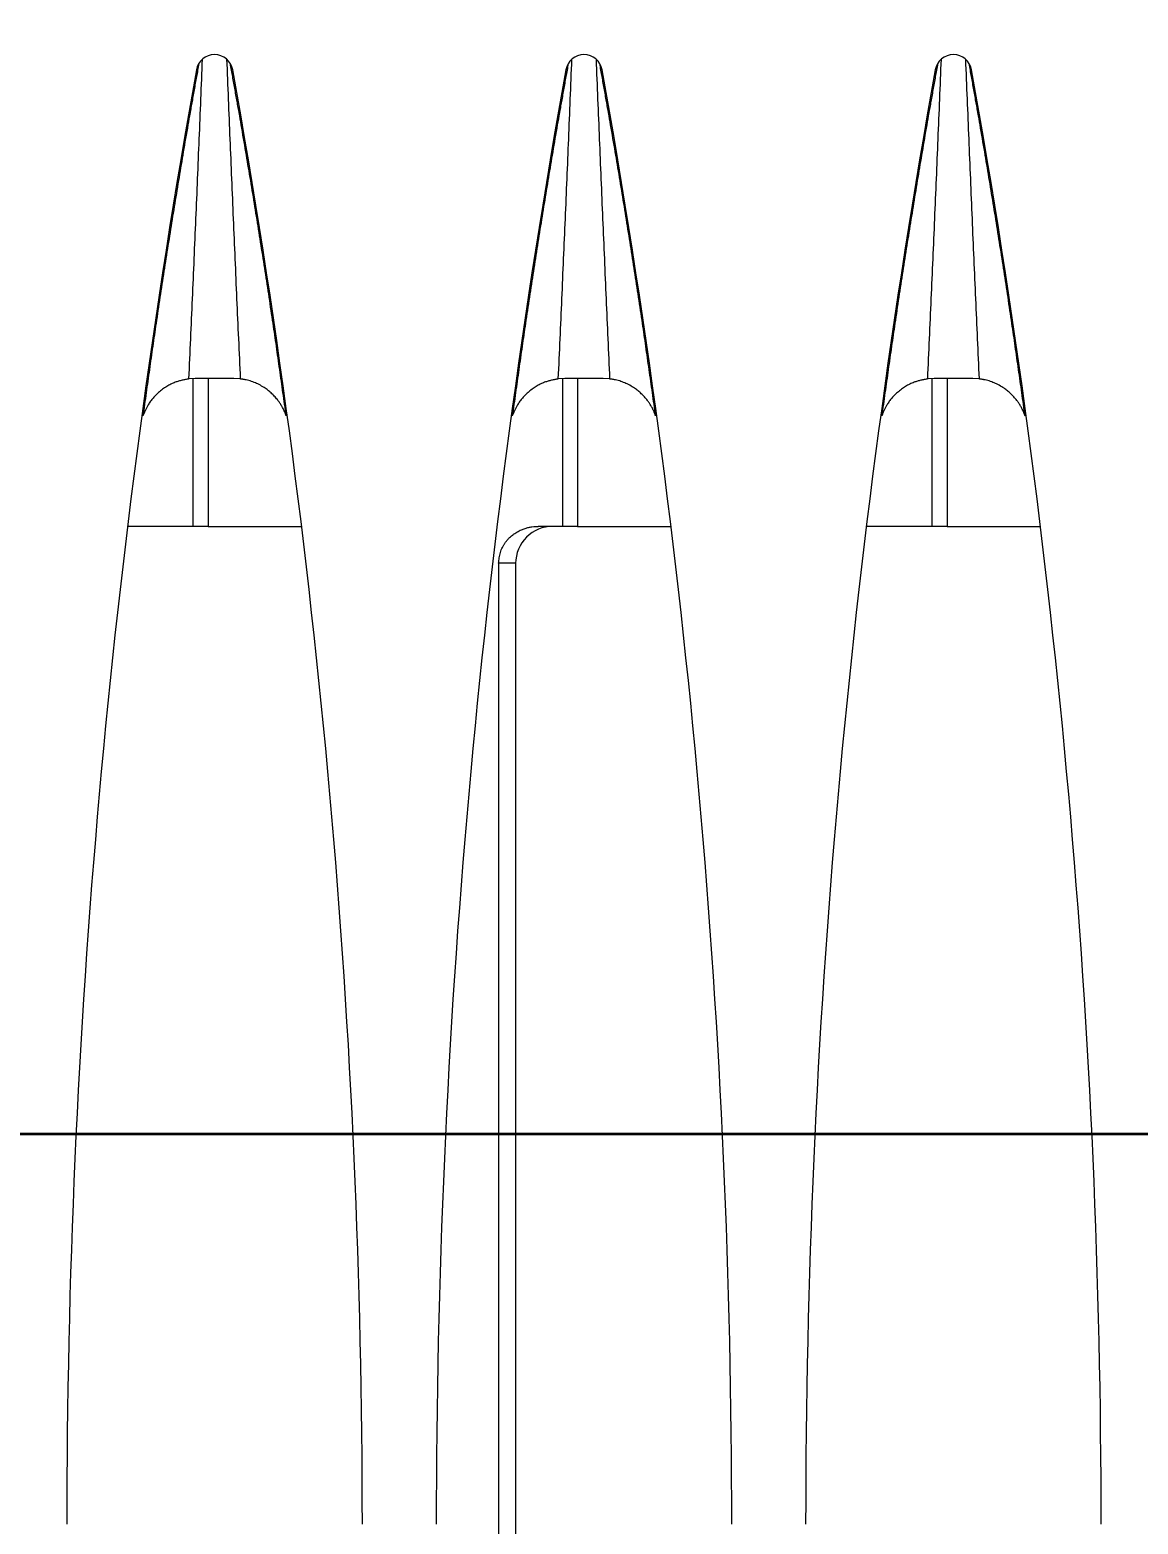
# Model space of a CAD drawing. Header units: metres. Extents: x -101133.8 to -101066.7, y -24899.3 to -24824.7.
# Drawn here: x -101110.17731 to -101110.14731, y -24848.34174 to -24848.3013 of the extents above; entities that cross this region are included whole.
import ezdxf

# ---------------------------------------------------------------- set-up
doc = ezdxf.new("R2010")
doc.units = ezdxf.units.M
doc.header["$LTSCALE"] = 0.2
doc.header["$PDSIZE"] = -5
for name, color, linetype in [('CMT-COTATION DIVERS', 1, 'Continuous'), ('CMT-CVC-MATERIEL', 30, 'Continuous'), ('CMT-PLB-EV-SOUS DALLAGE', 1, 'Continuous')]:
    doc.layers.add(name, color=color, linetype=linetype)
doc.styles.get("Standard").update_dxf_attribs({"font": 'arial.ttf'})
doc.dimstyles.get("Standard").update_dxf_attribs({"dimtxt": 0.18, "dimasz": 0.18, "dimexe": 0.18, "dimexo": 0.0625, "dimgap": 0.09, "dimtad": 0, "dimtih": 1, "dimtoh": 1, "dimdec": 4, "dimzin": 0, "dimdsep": 46, "dimtxsty": 'Standard', "dimcen": 0.09, "dimadec": 0, "dimazin": 0, "dimtfac": 1, "dimtdec": 4, "dimtofl": 0, "dimtmove": 0, "dimatfit": 3, "dimfxl": 1, "dimtolj": 1, "dimtzin": 0, "dimarcsym": 0})

# ---------------------------------------------------------------- blocks, each defined once
blk = doc.blocks.new('Cassette 600x600')
at = {"linetype": 'Continuous', "lineweight": 13}
for p, q in [((-20444.73, 192.832), (-20444.73, 195.361)), ((-20449.23, 194.73), (-20449.23, 194.764)), ((-20455.73, 193.702), (-20455.73, 193.736)), ((-20448.72, 193.7), (-20448.73, 193.527)), ((-20448.73, 192.832), (-20444.73, 192.832)), ((-20448.73, 192.483), (-20448.72, 192.31)), ((-20444.73, 192.832), (-20444.73, 192.421)), ((-20455.73, 192.274), (-20455.73, 192.308)), ((-20448.726, 192.421), (-20444.73, 192.421)), ((-20444.73, 192.421), (-20444.73, 190.649)), ((-20449.23, 191.246), (-20449.23, 191.28)), ((-20444.73, 182.832), (-20444.73, 185.361)), ((-20455.73, 183.702), (-20455.73, 183.736)), ((-20448.72, 183.7), (-20448.73, 183.527)), ((-20448.73, 182.832), (-20444.73, 182.832)), ((-20444.73, 182.832), (-20444.73, 182.421)), ((-20448.73, 182.483), (-20448.72, 182.31)), ((-20448.726, 182.421), (-20444.73, 182.421)), ((-20444.73, 182.421), (-20444.73, 181.768)), ((-20455.73, 182.274), (-20455.73, 182.308)), ((-20449.23, 181.246), (-20449.23, 181.28)), ((-20443.73, 181.155), (-20443.73, 180.695)), ((-20443.73, 181.155), (-20340.23, 181.155)), ((-20443.73, 180.695), (-20340.23, 180.695)), ((-20444.73, 172.832), (-20444.73, 175.361)), ((-20449.23, 174.73), (-20449.23, 174.764)), ((-20455.73, 173.702), (-20455.73, 173.736)), ((-20448.72, 173.7), (-20448.73, 173.527)), ((-20448.73, 172.832), (-20444.73, 172.832)), ((-20444.73, 172.832), (-20444.73, 172.421)), ((-20455.73, 172.274), (-20455.73, 172.308)), ((-20448.73, 172.483), (-20448.72, 172.31)), ((-20448.726, 172.421), (-20444.73, 172.421)), ((-20444.73, 172.421), (-20444.73, 170.649)), ((-20449.23, 171.246), (-20449.23, 171.28))]:
    blk.add_line(p, q, dxfattribs=at)
for centre, radius, start, end in [((-20417.73, -25.495), 222.5, 90, 100.18749), ((-20456.995, 193.005), 0.5, 100.1875, 259.8125), ((-20417.73, 411.505), 222.5, 259.81251, 270), ((-20417.73, -35.495), 222.5, 90, 100.18749), ((-20456.995, 183.005), 0.5, 100.1875, 259.8125), ((-20417.73, 401.505), 222.5, 259.81251, 270), ((-20417.73, -45.495), 222.5, 90, 100.18749), ((-20456.995, 173.005), 0.5, 100.1875, 259.8125), ((-20417.73, 391.505), 222.5, 259.81251, 270)]:
    blk.add_arc(centre, radius, start, end, dxfattribs=at)
blk.add_ellipse((-20443.73, 182.159), major_axis=(0, 1.004), ratio=0.996195, start_param=1.570796, end_param=3.141593, dxfattribs=at)
for points, knots in [([(-20447.719, 194.945), (-20447.929, 194.916), (-20448.138, 194.887), (-20448.347, 194.857), (-20448.556, 194.828), (-20448.764, 194.799), (-20448.975, 194.769), (-20449.185, 194.739), (-20449.396, 194.709), (-20449.602, 194.679), (-20449.808, 194.65), (-20450.008, 194.621), (-20450.229, 194.588), (-20450.451, 194.555), (-20450.694, 194.519), (-20450.931, 194.483), (-20451.168, 194.447), (-20451.399, 194.412), (-20451.632, 194.376), (-20451.865, 194.34), (-20452.099, 194.303), (-20452.333, 194.266), (-20452.567, 194.229), (-20452.8, 194.192), (-20453.034, 194.154), (-20453.267, 194.117), (-20453.5, 194.079), (-20453.734, 194.04), (-20453.968, 194.002), (-20454.204, 193.963), (-20454.434, 193.924), (-20454.664, 193.886), (-20454.888, 193.848), (-20455.133, 193.806), (-20455.378, 193.764), (-20455.644, 193.718), (-20455.833, 193.685), (-20455.977, 193.66), (-20456.077, 193.642), (-20456.188, 193.622), (-20456.3, 193.602), (-20456.424, 193.581), (-20456.544, 193.559), (-20456.664, 193.538), (-20456.782, 193.517), (-20456.9, 193.496), (-20457.018, 193.475), (-20457.136, 193.453), (-20457.255, 193.432)], [0, 0, 0, 0, 1, 1, 1, 2, 2, 2, 3, 3, 3, 4, 4, 4, 5, 5, 5, 6, 6, 6, 7, 7, 7, 8, 8, 8, 9, 9, 9, 10, 10, 10, 11, 11, 11, 12, 12, 12, 13, 13, 13, 14, 14, 14, 15, 15, 15, 16, 16, 16, 16]), ([(-20447.719, 194.945), (-20447.727, 194.942), (-20447.735, 194.939), (-20447.743, 194.936), (-20447.751, 194.934), (-20447.759, 194.931), (-20447.767, 194.928), (-20447.775, 194.925), (-20447.783, 194.921), (-20447.79, 194.918), (-20447.798, 194.916), (-20447.805, 194.913), (-20447.814, 194.909), (-20447.836, 194.9), (-20447.871, 194.884), (-20447.901, 194.869), (-20447.932, 194.854), (-20447.958, 194.84), (-20447.984, 194.824), (-20448.011, 194.808), (-20448.039, 194.791), (-20448.063, 194.775), (-20448.088, 194.759), (-20448.109, 194.744), (-20448.137, 194.722), (-20448.166, 194.7), (-20448.202, 194.67), (-20448.233, 194.642), (-20448.265, 194.614), (-20448.293, 194.586), (-20448.32, 194.557), (-20448.348, 194.528), (-20448.375, 194.497), (-20448.398, 194.468), (-20448.422, 194.439), (-20448.442, 194.412), (-20448.467, 194.375), (-20448.493, 194.338), (-20448.523, 194.29), (-20448.548, 194.244), (-20448.574, 194.197), (-20448.595, 194.153), (-20448.614, 194.109), (-20448.633, 194.064), (-20448.649, 194.02), (-20448.664, 193.971), (-20448.678, 193.922), (-20448.691, 193.868), (-20448.698, 193.833), (-20448.701, 193.82), (-20448.703, 193.81), (-20448.705, 193.799), (-20448.706, 193.789), (-20448.708, 193.777), (-20448.71, 193.766), (-20448.712, 193.755), (-20448.713, 193.744), (-20448.715, 193.733), (-20448.717, 193.722), (-20448.718, 193.711), (-20448.72, 193.7)], [0, 0, 0, 0, 1, 1, 1, 2, 2, 2, 3, 3, 3, 4, 4, 4, 5, 5, 5, 6, 6, 6, 7, 7, 7, 8, 8, 8, 9, 9, 9, 10, 10, 10, 11, 11, 11, 12, 12, 12, 13, 13, 13, 14, 14, 14, 15, 15, 15, 16, 16, 16, 17, 17, 17, 18, 18, 18, 19, 19, 19, 20, 20, 20, 20]), ([(-20457.374, 193.331), (-20457.014, 193.346), (-20456.653, 193.36), (-20456.293, 193.375), (-20455.933, 193.39), (-20455.573, 193.404), (-20455.212, 193.419), (-20454.852, 193.434), (-20454.492, 193.449), (-20454.132, 193.464), (-20453.771, 193.479), (-20453.411, 193.494), (-20453.05, 193.509), (-20452.69, 193.524), (-20452.329, 193.54), (-20451.968, 193.556), (-20451.607, 193.571), (-20451.246, 193.587), (-20450.885, 193.603), (-20450.525, 193.619), (-20450.164, 193.635), (-20449.803, 193.651), (-20449.442, 193.668), (-20449.081, 193.684), (-20448.72, 193.7)], [0, 0, 0, 0, 1, 1, 1, 2, 2, 2, 3, 3, 3, 4, 4, 4, 5, 5, 5, 6, 6, 6, 7, 7, 7, 8, 8, 8, 8]), ([(-20448.73, 193.527), (-20448.73, 193.507), (-20448.73, 193.487), (-20448.73, 193.466), (-20448.73, 193.446), (-20448.73, 193.425), (-20448.73, 193.404), (-20448.73, 193.383), (-20448.73, 193.363), (-20448.73, 193.341), (-20448.73, 193.32), (-20448.73, 193.299), (-20448.73, 193.277), (-20448.73, 193.255), (-20448.73, 193.233), (-20448.73, 193.211), (-20448.73, 193.189), (-20448.73, 193.166), (-20448.73, 193.143), (-20448.73, 193.121), (-20448.73, 193.098), (-20448.73, 193.075), (-20448.73, 193.052), (-20448.73, 193.029), (-20448.73, 193.006), (-20448.73, 192.983), (-20448.73, 192.96), (-20448.73, 192.937), (-20448.73, 192.914), (-20448.73, 192.891), (-20448.73, 192.868), (-20448.73, 192.845), (-20448.73, 192.823), (-20448.73, 192.8), (-20448.73, 192.778), (-20448.73, 192.756), (-20448.73, 192.734), (-20448.73, 192.712), (-20448.73, 192.691), (-20448.73, 192.67), (-20448.73, 192.648), (-20448.73, 192.627), (-20448.73, 192.607), (-20448.73, 192.586), (-20448.73, 192.565), (-20448.73, 192.544), (-20448.73, 192.524), (-20448.73, 192.503), (-20448.73, 192.483)], [0, 0, 0, 0, 1, 1, 1, 2, 2, 2, 3, 3, 3, 4, 4, 4, 5, 5, 5, 6, 6, 6, 7, 7, 7, 8, 8, 8, 9, 9, 9, 10, 10, 10, 11, 11, 11, 12, 12, 12, 13, 13, 13, 14, 14, 14, 15, 15, 15, 16, 16, 16, 16]), ([(-20448.72, 192.31), (-20449.081, 192.327), (-20449.442, 192.343), (-20449.803, 192.359), (-20450.164, 192.375), (-20450.525, 192.391), (-20450.885, 192.407), (-20451.246, 192.423), (-20451.607, 192.439), (-20451.968, 192.454), (-20452.329, 192.47), (-20452.69, 192.486), (-20453.05, 192.501), (-20453.411, 192.516), (-20453.771, 192.532), (-20454.132, 192.547), (-20454.492, 192.562), (-20454.852, 192.577), (-20455.212, 192.591), (-20455.573, 192.606), (-20455.933, 192.621), (-20456.293, 192.635), (-20456.653, 192.65), (-20457.014, 192.664), (-20457.374, 192.679)], [0, 0, 0, 0, 1, 1, 1, 2, 2, 2, 3, 3, 3, 4, 4, 4, 5, 5, 5, 6, 6, 6, 7, 7, 7, 8, 8, 8, 8]), ([(-20457.255, 192.578), (-20457.136, 192.557), (-20457.018, 192.536), (-20456.9, 192.515), (-20456.782, 192.493), (-20456.664, 192.473), (-20456.544, 192.451), (-20456.424, 192.43), (-20456.3, 192.408), (-20456.188, 192.388), (-20456.077, 192.368), (-20455.977, 192.351), (-20455.833, 192.325), (-20455.644, 192.292), (-20455.378, 192.246), (-20455.133, 192.204), (-20454.889, 192.163), (-20454.664, 192.125), (-20454.434, 192.086), (-20454.204, 192.048), (-20453.968, 192.008), (-20453.734, 191.97), (-20453.5, 191.931), (-20453.267, 191.894), (-20453.034, 191.856), (-20452.8, 191.818), (-20452.567, 191.781), (-20452.333, 191.744), (-20452.099, 191.707), (-20451.865, 191.67), (-20451.632, 191.634), (-20451.399, 191.598), (-20451.168, 191.563), (-20450.931, 191.527), (-20450.694, 191.491), (-20450.451, 191.455), (-20450.229, 191.422), (-20450.008, 191.39), (-20449.808, 191.361), (-20449.602, 191.331), (-20449.396, 191.301), (-20449.185, 191.271), (-20448.975, 191.241), (-20448.764, 191.212), (-20448.556, 191.182), (-20448.347, 191.153), (-20448.138, 191.124), (-20447.929, 191.094), (-20447.719, 191.065)], [0, 0, 0, 0, 1, 1, 1, 2, 2, 2, 3, 3, 3, 4, 4, 4, 5, 5, 5, 6, 6, 6, 7, 7, 7, 8, 8, 8, 9, 9, 9, 10, 10, 10, 11, 11, 11, 12, 12, 12, 13, 13, 13, 14, 14, 14, 15, 15, 15, 16, 16, 16, 16]), ([(-20448.72, 192.31), (-20448.714, 192.279), (-20448.708, 192.248), (-20448.702, 192.217), (-20448.696, 192.186), (-20448.689, 192.155), (-20448.682, 192.124), (-20448.675, 192.093), (-20448.666, 192.061), (-20448.658, 192.031), (-20448.649, 192.001), (-20448.641, 191.974), (-20448.628, 191.939), (-20448.615, 191.904), (-20448.597, 191.862), (-20448.578, 191.823), (-20448.559, 191.783), (-20448.538, 191.746), (-20448.516, 191.709), (-20448.493, 191.672), (-20448.469, 191.635), (-20448.441, 191.598), (-20448.413, 191.56), (-20448.381, 191.521), (-20448.354, 191.49), (-20448.327, 191.459), (-20448.306, 191.437), (-20448.282, 191.412), (-20448.257, 191.388), (-20448.23, 191.363), (-20448.202, 191.339), (-20448.175, 191.315), (-20448.147, 191.293), (-20448.116, 191.27), (-20448.084, 191.248), (-20448.049, 191.225), (-20448.021, 191.208), (-20447.993, 191.192), (-20447.972, 191.181), (-20447.949, 191.169), (-20447.926, 191.157), (-20447.9, 191.145), (-20447.874, 191.133), (-20447.849, 191.121), (-20447.823, 191.11), (-20447.797, 191.098), (-20447.772, 191.087), (-20447.745, 191.076), (-20447.719, 191.065)], [0, 0, 0, 0, 1, 1, 1, 2, 2, 2, 3, 3, 3, 4, 4, 4, 5, 5, 5, 6, 6, 6, 7, 7, 7, 8, 8, 8, 9, 9, 9, 10, 10, 10, 11, 11, 11, 12, 12, 12, 13, 13, 13, 14, 14, 14, 15, 15, 15, 16, 16, 16, 16]), ([(-20447.719, 184.945), (-20447.929, 184.916), (-20448.138, 184.887), (-20448.347, 184.857), (-20448.556, 184.828), (-20448.764, 184.799), (-20448.975, 184.769), (-20449.185, 184.739), (-20449.396, 184.709), (-20449.602, 184.679), (-20449.808, 184.65), (-20450.008, 184.621), (-20450.229, 184.588), (-20450.451, 184.555), (-20450.694, 184.519), (-20450.931, 184.483), (-20451.168, 184.447), (-20451.399, 184.412), (-20451.632, 184.376), (-20451.865, 184.34), (-20452.099, 184.303), (-20452.333, 184.266), (-20452.567, 184.229), (-20452.8, 184.192), (-20453.034, 184.154), (-20453.267, 184.117), (-20453.5, 184.079), (-20453.734, 184.04), (-20453.968, 184.002), (-20454.204, 183.963), (-20454.434, 183.924), (-20454.664, 183.886), (-20454.888, 183.848), (-20455.133, 183.806), (-20455.378, 183.764), (-20455.644, 183.718), (-20455.833, 183.685), (-20455.977, 183.66), (-20456.077, 183.642), (-20456.188, 183.622), (-20456.3, 183.602), (-20456.424, 183.581), (-20456.544, 183.559), (-20456.664, 183.538), (-20456.782, 183.517), (-20456.9, 183.496), (-20457.018, 183.475), (-20457.136, 183.453), (-20457.255, 183.432)], [0, 0, 0, 0, 1, 1, 1, 2, 2, 2, 3, 3, 3, 4, 4, 4, 5, 5, 5, 6, 6, 6, 7, 7, 7, 8, 8, 8, 9, 9, 9, 10, 10, 10, 11, 11, 11, 12, 12, 12, 13, 13, 13, 14, 14, 14, 15, 15, 15, 16, 16, 16, 16]), ([(-20447.719, 184.945), (-20447.727, 184.942), (-20447.735, 184.939), (-20447.743, 184.936), (-20447.751, 184.934), (-20447.759, 184.931), (-20447.767, 184.928), (-20447.775, 184.925), (-20447.783, 184.921), (-20447.79, 184.918), (-20447.798, 184.916), (-20447.805, 184.913), (-20447.814, 184.909), (-20447.836, 184.9), (-20447.871, 184.884), (-20447.901, 184.869), (-20447.932, 184.854), (-20447.958, 184.84), (-20447.984, 184.824), (-20448.011, 184.808), (-20448.039, 184.791), (-20448.063, 184.775), (-20448.088, 184.759), (-20448.109, 184.744), (-20448.137, 184.722), (-20448.166, 184.7), (-20448.202, 184.67), (-20448.233, 184.642), (-20448.265, 184.614), (-20448.293, 184.586), (-20448.32, 184.557), (-20448.348, 184.528), (-20448.375, 184.497), (-20448.398, 184.468), (-20448.422, 184.439), (-20448.442, 184.412), (-20448.467, 184.375), (-20448.493, 184.338), (-20448.523, 184.29), (-20448.548, 184.244), (-20448.574, 184.197), (-20448.595, 184.153), (-20448.614, 184.109), (-20448.633, 184.064), (-20448.649, 184.02), (-20448.664, 183.971), (-20448.678, 183.922), (-20448.691, 183.868), (-20448.698, 183.833), (-20448.701, 183.82), (-20448.703, 183.81), (-20448.705, 183.799), (-20448.706, 183.789), (-20448.708, 183.777), (-20448.71, 183.766), (-20448.712, 183.755), (-20448.713, 183.744), (-20448.715, 183.733), (-20448.717, 183.722), (-20448.718, 183.711), (-20448.72, 183.7)], [0, 0, 0, 0, 1, 1, 1, 2, 2, 2, 3, 3, 3, 4, 4, 4, 5, 5, 5, 6, 6, 6, 7, 7, 7, 8, 8, 8, 9, 9, 9, 10, 10, 10, 11, 11, 11, 12, 12, 12, 13, 13, 13, 14, 14, 14, 15, 15, 15, 16, 16, 16, 17, 17, 17, 18, 18, 18, 19, 19, 19, 20, 20, 20, 20]), ([(-20457.374, 183.331), (-20457.014, 183.346), (-20456.653, 183.36), (-20456.293, 183.375), (-20455.933, 183.39), (-20455.573, 183.404), (-20455.212, 183.419), (-20454.852, 183.434), (-20454.492, 183.449), (-20454.132, 183.464), (-20453.771, 183.479), (-20453.411, 183.494), (-20453.05, 183.509), (-20452.69, 183.524), (-20452.329, 183.54), (-20451.968, 183.556), (-20451.607, 183.571), (-20451.246, 183.587), (-20450.885, 183.603), (-20450.525, 183.619), (-20450.164, 183.635), (-20449.803, 183.651), (-20449.442, 183.668), (-20449.081, 183.684), (-20448.72, 183.7)], [0, 0, 0, 0, 1, 1, 1, 2, 2, 2, 3, 3, 3, 4, 4, 4, 5, 5, 5, 6, 6, 6, 7, 7, 7, 8, 8, 8, 8]), ([(-20448.73, 183.527), (-20448.73, 183.507), (-20448.73, 183.487), (-20448.73, 183.466), (-20448.73, 183.446), (-20448.73, 183.425), (-20448.73, 183.404), (-20448.73, 183.383), (-20448.73, 183.363), (-20448.73, 183.341), (-20448.73, 183.32), (-20448.73, 183.299), (-20448.73, 183.277), (-20448.73, 183.255), (-20448.73, 183.233), (-20448.73, 183.211), (-20448.73, 183.189), (-20448.73, 183.166), (-20448.73, 183.143), (-20448.73, 183.121), (-20448.73, 183.098), (-20448.73, 183.075), (-20448.73, 183.052), (-20448.73, 183.029), (-20448.73, 183.006), (-20448.73, 182.983), (-20448.73, 182.96), (-20448.73, 182.937), (-20448.73, 182.914), (-20448.73, 182.891), (-20448.73, 182.868), (-20448.73, 182.845), (-20448.73, 182.823), (-20448.73, 182.8), (-20448.73, 182.778), (-20448.73, 182.756), (-20448.73, 182.734), (-20448.73, 182.712), (-20448.73, 182.691), (-20448.73, 182.67), (-20448.73, 182.648), (-20448.73, 182.627), (-20448.73, 182.607), (-20448.73, 182.586), (-20448.73, 182.565), (-20448.73, 182.544), (-20448.73, 182.524), (-20448.73, 182.503), (-20448.73, 182.483)], [0, 0, 0, 0, 1, 1, 1, 2, 2, 2, 3, 3, 3, 4, 4, 4, 5, 5, 5, 6, 6, 6, 7, 7, 7, 8, 8, 8, 9, 9, 9, 10, 10, 10, 11, 11, 11, 12, 12, 12, 13, 13, 13, 14, 14, 14, 15, 15, 15, 16, 16, 16, 16]), ([(-20448.72, 182.31), (-20449.081, 182.327), (-20449.442, 182.343), (-20449.803, 182.359), (-20450.164, 182.375), (-20450.525, 182.391), (-20450.885, 182.407), (-20451.246, 182.423), (-20451.607, 182.439), (-20451.968, 182.454), (-20452.329, 182.47), (-20452.69, 182.486), (-20453.05, 182.501), (-20453.411, 182.516), (-20453.771, 182.532), (-20454.132, 182.547), (-20454.492, 182.562), (-20454.852, 182.576), (-20455.212, 182.591), (-20455.573, 182.606), (-20455.933, 182.621), (-20456.293, 182.635), (-20456.653, 182.65), (-20457.014, 182.664), (-20457.374, 182.679)], [0, 0, 0, 0, 1, 1, 1, 2, 2, 2, 3, 3, 3, 4, 4, 4, 5, 5, 5, 6, 6, 6, 7, 7, 7, 8, 8, 8, 8]), ([(-20457.255, 182.578), (-20457.136, 182.557), (-20457.018, 182.536), (-20456.9, 182.515), (-20456.782, 182.493), (-20456.664, 182.473), (-20456.544, 182.451), (-20456.424, 182.43), (-20456.3, 182.408), (-20456.188, 182.388), (-20456.077, 182.368), (-20455.977, 182.351), (-20455.833, 182.325), (-20455.644, 182.292), (-20455.378, 182.246), (-20455.133, 182.204), (-20454.889, 182.163), (-20454.664, 182.125), (-20454.434, 182.086), (-20454.204, 182.048), (-20453.968, 182.008), (-20453.734, 181.97), (-20453.5, 181.931), (-20453.267, 181.894), (-20453.034, 181.856), (-20452.8, 181.818), (-20452.567, 181.781), (-20452.333, 181.744), (-20452.099, 181.707), (-20451.865, 181.67), (-20451.632, 181.634), (-20451.399, 181.598), (-20451.168, 181.563), (-20450.931, 181.527), (-20450.694, 181.491), (-20450.451, 181.455), (-20450.229, 181.422), (-20450.008, 181.39), (-20449.808, 181.361), (-20449.602, 181.331), (-20449.396, 181.301), (-20449.185, 181.271), (-20448.975, 181.241), (-20448.764, 181.212), (-20448.556, 181.182), (-20448.347, 181.153), (-20448.138, 181.124), (-20447.929, 181.094), (-20447.719, 181.065)], [0, 0, 0, 0, 1, 1, 1, 2, 2, 2, 3, 3, 3, 4, 4, 4, 5, 5, 5, 6, 6, 6, 7, 7, 7, 8, 8, 8, 9, 9, 9, 10, 10, 10, 11, 11, 11, 12, 12, 12, 13, 13, 13, 14, 14, 14, 15, 15, 15, 16, 16, 16, 16]), ([(-20448.72, 182.31), (-20448.714, 182.279), (-20448.708, 182.248), (-20448.702, 182.217), (-20448.696, 182.186), (-20448.689, 182.155), (-20448.682, 182.124), (-20448.675, 182.093), (-20448.666, 182.061), (-20448.658, 182.031), (-20448.649, 182.001), (-20448.641, 181.974), (-20448.628, 181.939), (-20448.615, 181.904), (-20448.597, 181.862), (-20448.578, 181.823), (-20448.559, 181.783), (-20448.538, 181.746), (-20448.516, 181.709), (-20448.493, 181.672), (-20448.469, 181.635), (-20448.441, 181.598), (-20448.413, 181.56), (-20448.381, 181.521), (-20448.354, 181.49), (-20448.327, 181.459), (-20448.306, 181.437), (-20448.282, 181.412), (-20448.257, 181.388), (-20448.23, 181.363), (-20448.202, 181.339), (-20448.175, 181.315), (-20448.147, 181.293), (-20448.116, 181.27), (-20448.084, 181.248), (-20448.049, 181.225), (-20448.021, 181.208), (-20447.993, 181.192), (-20447.972, 181.181), (-20447.949, 181.169), (-20447.926, 181.157), (-20447.9, 181.145), (-20447.874, 181.133), (-20447.849, 181.121), (-20447.823, 181.11), (-20447.797, 181.098), (-20447.772, 181.087), (-20447.745, 181.076), (-20447.719, 181.065)], [0, 0, 0, 0, 1, 1, 1, 2, 2, 2, 3, 3, 3, 4, 4, 4, 5, 5, 5, 6, 6, 6, 7, 7, 7, 8, 8, 8, 9, 9, 9, 10, 10, 10, 11, 11, 11, 12, 12, 12, 13, 13, 13, 14, 14, 14, 15, 15, 15, 16, 16, 16, 16]), ([(-20443.73, 180.695), (-20443.755, 180.698), (-20443.78, 180.7), (-20443.805, 180.703), (-20443.83, 180.705), (-20443.855, 180.708), (-20443.88, 180.712), (-20443.905, 180.715), (-20443.929, 180.719), (-20443.953, 180.724), (-20443.978, 180.729), (-20444.002, 180.735), (-20444.025, 180.742), (-20444.049, 180.749), (-20444.072, 180.757), (-20444.095, 180.767), (-20444.118, 180.776), (-20444.14, 180.786), (-20444.162, 180.797), (-20444.184, 180.808), (-20444.206, 180.82), (-20444.226, 180.833), (-20444.247, 180.846), (-20444.267, 180.859), (-20444.287, 180.873), (-20444.307, 180.887), (-20444.327, 180.902), (-20444.345, 180.918), (-20444.364, 180.933), (-20444.382, 180.949), (-20444.399, 180.966), (-20444.417, 180.982), (-20444.433, 180.999), (-20444.449, 181.016), (-20444.465, 181.033), (-20444.479, 181.05), (-20444.494, 181.069), (-20444.509, 181.088), (-20444.524, 181.108), (-20444.538, 181.129), (-20444.552, 181.149), (-20444.565, 181.169), (-20444.577, 181.19), (-20444.589, 181.211), (-20444.601, 181.233), (-20444.611, 181.252), (-20444.621, 181.272), (-20444.629, 181.289), (-20444.64, 181.315), (-20444.651, 181.342), (-20444.665, 181.378), (-20444.676, 181.411), (-20444.686, 181.444), (-20444.694, 181.475), (-20444.701, 181.505), (-20444.708, 181.535), (-20444.714, 181.565), (-20444.718, 181.597), (-20444.723, 181.629), (-20444.726, 181.663), (-20444.727, 181.685), (-20444.728, 181.693), (-20444.728, 181.699), (-20444.728, 181.706), (-20444.728, 181.713), (-20444.729, 181.72), (-20444.729, 181.727), (-20444.729, 181.734), (-20444.729, 181.741), (-20444.729, 181.747), (-20444.73, 181.754), (-20444.73, 181.761), (-20444.73, 181.768)], [0, 0, 0, 0, 1, 1, 1, 2, 2, 2, 3, 3, 3, 4, 4, 4, 5, 5, 5, 6, 6, 6, 7, 7, 7, 8, 8, 8, 9, 9, 9, 10, 10, 10, 11, 11, 11, 12, 12, 12, 13, 13, 13, 14, 14, 14, 15, 15, 15, 16, 16, 16, 17, 17, 17, 18, 18, 18, 19, 19, 19, 20, 20, 20, 21, 21, 21, 22, 22, 22, 23, 23, 23, 24, 24, 24, 24]), ([(-20447.719, 174.945), (-20447.929, 174.916), (-20448.138, 174.887), (-20448.347, 174.857), (-20448.556, 174.828), (-20448.764, 174.799), (-20448.975, 174.769), (-20449.185, 174.739), (-20449.396, 174.709), (-20449.602, 174.679), (-20449.808, 174.65), (-20450.008, 174.621), (-20450.229, 174.588), (-20450.451, 174.555), (-20450.694, 174.519), (-20450.931, 174.483), (-20451.168, 174.447), (-20451.399, 174.412), (-20451.632, 174.376), (-20451.865, 174.34), (-20452.099, 174.303), (-20452.333, 174.266), (-20452.567, 174.229), (-20452.8, 174.192), (-20453.034, 174.154), (-20453.267, 174.117), (-20453.5, 174.079), (-20453.734, 174.04), (-20453.968, 174.002), (-20454.204, 173.963), (-20454.434, 173.924), (-20454.664, 173.886), (-20454.888, 173.848), (-20455.133, 173.806), (-20455.378, 173.764), (-20455.644, 173.718), (-20455.833, 173.685), (-20455.977, 173.66), (-20456.077, 173.642), (-20456.188, 173.622), (-20456.3, 173.602), (-20456.424, 173.581), (-20456.544, 173.559), (-20456.664, 173.538), (-20456.782, 173.517), (-20456.9, 173.496), (-20457.018, 173.475), (-20457.136, 173.453), (-20457.255, 173.432)], [0, 0, 0, 0, 1, 1, 1, 2, 2, 2, 3, 3, 3, 4, 4, 4, 5, 5, 5, 6, 6, 6, 7, 7, 7, 8, 8, 8, 9, 9, 9, 10, 10, 10, 11, 11, 11, 12, 12, 12, 13, 13, 13, 14, 14, 14, 15, 15, 15, 16, 16, 16, 16]), ([(-20447.719, 174.945), (-20447.727, 174.942), (-20447.735, 174.939), (-20447.743, 174.936), (-20447.751, 174.934), (-20447.759, 174.931), (-20447.767, 174.928), (-20447.775, 174.925), (-20447.783, 174.921), (-20447.79, 174.918), (-20447.798, 174.916), (-20447.805, 174.913), (-20447.814, 174.909), (-20447.836, 174.9), (-20447.871, 174.884), (-20447.901, 174.869), (-20447.932, 174.854), (-20447.958, 174.84), (-20447.984, 174.824), (-20448.011, 174.808), (-20448.039, 174.791), (-20448.063, 174.775), (-20448.088, 174.759), (-20448.109, 174.744), (-20448.137, 174.722), (-20448.166, 174.7), (-20448.202, 174.67), (-20448.233, 174.642), (-20448.265, 174.614), (-20448.293, 174.586), (-20448.32, 174.557), (-20448.348, 174.528), (-20448.375, 174.497), (-20448.398, 174.468), (-20448.422, 174.439), (-20448.442, 174.412), (-20448.467, 174.375), (-20448.493, 174.338), (-20448.523, 174.29), (-20448.548, 174.244), (-20448.574, 174.197), (-20448.595, 174.153), (-20448.614, 174.109), (-20448.633, 174.064), (-20448.649, 174.02), (-20448.664, 173.971), (-20448.678, 173.922), (-20448.691, 173.868), (-20448.698, 173.833), (-20448.701, 173.82), (-20448.703, 173.81), (-20448.705, 173.799), (-20448.706, 173.789), (-20448.708, 173.777), (-20448.71, 173.766), (-20448.712, 173.755), (-20448.713, 173.744), (-20448.715, 173.733), (-20448.717, 173.722), (-20448.718, 173.711), (-20448.72, 173.7)], [0, 0, 0, 0, 1, 1, 1, 2, 2, 2, 3, 3, 3, 4, 4, 4, 5, 5, 5, 6, 6, 6, 7, 7, 7, 8, 8, 8, 9, 9, 9, 10, 10, 10, 11, 11, 11, 12, 12, 12, 13, 13, 13, 14, 14, 14, 15, 15, 15, 16, 16, 16, 17, 17, 17, 18, 18, 18, 19, 19, 19, 20, 20, 20, 20]), ([(-20457.374, 173.331), (-20457.014, 173.346), (-20456.653, 173.36), (-20456.293, 173.375), (-20455.933, 173.39), (-20455.573, 173.404), (-20455.212, 173.419), (-20454.852, 173.434), (-20454.492, 173.449), (-20454.132, 173.464), (-20453.771, 173.479), (-20453.411, 173.494), (-20453.05, 173.509), (-20452.69, 173.524), (-20452.329, 173.54), (-20451.968, 173.556), (-20451.607, 173.571), (-20451.246, 173.587), (-20450.885, 173.603), (-20450.525, 173.619), (-20450.164, 173.635), (-20449.803, 173.651), (-20449.442, 173.668), (-20449.081, 173.684), (-20448.72, 173.7)], [0, 0, 0, 0, 1, 1, 1, 2, 2, 2, 3, 3, 3, 4, 4, 4, 5, 5, 5, 6, 6, 6, 7, 7, 7, 8, 8, 8, 8]), ([(-20448.73, 173.527), (-20448.73, 173.507), (-20448.73, 173.487), (-20448.73, 173.466), (-20448.73, 173.446), (-20448.73, 173.425), (-20448.73, 173.404), (-20448.73, 173.383), (-20448.73, 173.363), (-20448.73, 173.341), (-20448.73, 173.32), (-20448.73, 173.299), (-20448.73, 173.277), (-20448.73, 173.255), (-20448.73, 173.233), (-20448.73, 173.211), (-20448.73, 173.189), (-20448.73, 173.166), (-20448.73, 173.143), (-20448.73, 173.121), (-20448.73, 173.098), (-20448.73, 173.075), (-20448.73, 173.052), (-20448.73, 173.029), (-20448.73, 173.006), (-20448.73, 172.983), (-20448.73, 172.96), (-20448.73, 172.937), (-20448.73, 172.914), (-20448.73, 172.891), (-20448.73, 172.868), (-20448.73, 172.845), (-20448.73, 172.823), (-20448.73, 172.8), (-20448.73, 172.778), (-20448.73, 172.756), (-20448.73, 172.734), (-20448.73, 172.712), (-20448.73, 172.691), (-20448.73, 172.67), (-20448.73, 172.648), (-20448.73, 172.627), (-20448.73, 172.607), (-20448.73, 172.586), (-20448.73, 172.565), (-20448.73, 172.544), (-20448.73, 172.524), (-20448.73, 172.503), (-20448.73, 172.483)], [0, 0, 0, 0, 1, 1, 1, 2, 2, 2, 3, 3, 3, 4, 4, 4, 5, 5, 5, 6, 6, 6, 7, 7, 7, 8, 8, 8, 9, 9, 9, 10, 10, 10, 11, 11, 11, 12, 12, 12, 13, 13, 13, 14, 14, 14, 15, 15, 15, 16, 16, 16, 16]), ([(-20448.72, 172.31), (-20449.081, 172.327), (-20449.442, 172.343), (-20449.803, 172.359), (-20450.164, 172.375), (-20450.525, 172.391), (-20450.885, 172.407), (-20451.246, 172.423), (-20451.607, 172.439), (-20451.968, 172.454), (-20452.329, 172.47), (-20452.69, 172.486), (-20453.05, 172.501), (-20453.411, 172.516), (-20453.771, 172.532), (-20454.132, 172.547), (-20454.492, 172.562), (-20454.852, 172.576), (-20455.212, 172.591), (-20455.573, 172.606), (-20455.933, 172.621), (-20456.293, 172.635), (-20456.653, 172.65), (-20457.014, 172.664), (-20457.374, 172.679)], [0, 0, 0, 0, 1, 1, 1, 2, 2, 2, 3, 3, 3, 4, 4, 4, 5, 5, 5, 6, 6, 6, 7, 7, 7, 8, 8, 8, 8]), ([(-20457.255, 172.578), (-20457.136, 172.557), (-20457.018, 172.536), (-20456.9, 172.515), (-20456.782, 172.493), (-20456.664, 172.473), (-20456.544, 172.451), (-20456.424, 172.43), (-20456.3, 172.408), (-20456.188, 172.388), (-20456.077, 172.368), (-20455.977, 172.351), (-20455.833, 172.325), (-20455.644, 172.292), (-20455.378, 172.246), (-20455.133, 172.204), (-20454.889, 172.163), (-20454.664, 172.125), (-20454.434, 172.086), (-20454.204, 172.048), (-20453.968, 172.008), (-20453.734, 171.97), (-20453.5, 171.931), (-20453.267, 171.894), (-20453.034, 171.856), (-20452.8, 171.818), (-20452.567, 171.781), (-20452.333, 171.744), (-20452.099, 171.707), (-20451.865, 171.67), (-20451.632, 171.634), (-20451.399, 171.598), (-20451.168, 171.563), (-20450.931, 171.527), (-20450.694, 171.491), (-20450.451, 171.455), (-20450.229, 171.422), (-20450.008, 171.39), (-20449.808, 171.361), (-20449.602, 171.331), (-20449.396, 171.301), (-20449.185, 171.271), (-20448.975, 171.241), (-20448.764, 171.212), (-20448.556, 171.182), (-20448.347, 171.153), (-20448.138, 171.124), (-20447.929, 171.094), (-20447.719, 171.065)], [0, 0, 0, 0, 1, 1, 1, 2, 2, 2, 3, 3, 3, 4, 4, 4, 5, 5, 5, 6, 6, 6, 7, 7, 7, 8, 8, 8, 9, 9, 9, 10, 10, 10, 11, 11, 11, 12, 12, 12, 13, 13, 13, 14, 14, 14, 15, 15, 15, 16, 16, 16, 16]), ([(-20448.72, 172.31), (-20448.714, 172.279), (-20448.708, 172.248), (-20448.702, 172.217), (-20448.696, 172.186), (-20448.689, 172.155), (-20448.682, 172.124), (-20448.675, 172.092), (-20448.666, 172.061), (-20448.658, 172.031), (-20448.649, 172.001), (-20448.641, 171.974), (-20448.628, 171.939), (-20448.615, 171.904), (-20448.597, 171.862), (-20448.578, 171.823), (-20448.559, 171.783), (-20448.538, 171.746), (-20448.516, 171.709), (-20448.493, 171.672), (-20448.469, 171.635), (-20448.441, 171.598), (-20448.413, 171.56), (-20448.381, 171.521), (-20448.354, 171.49), (-20448.327, 171.459), (-20448.306, 171.437), (-20448.282, 171.412), (-20448.257, 171.388), (-20448.23, 171.363), (-20448.202, 171.339), (-20448.175, 171.315), (-20448.147, 171.293), (-20448.116, 171.27), (-20448.084, 171.248), (-20448.049, 171.225), (-20448.021, 171.208), (-20447.993, 171.192), (-20447.972, 171.181), (-20447.949, 171.169), (-20447.926, 171.157), (-20447.9, 171.145), (-20447.874, 171.133), (-20447.849, 171.121), (-20447.823, 171.11), (-20447.797, 171.098), (-20447.772, 171.087), (-20447.745, 171.076), (-20447.719, 171.065)], [0, 0, 0, 0, 1, 1, 1, 2, 2, 2, 3, 3, 3, 4, 4, 4, 5, 5, 5, 6, 6, 6, 7, 7, 7, 8, 8, 8, 9, 9, 9, 10, 10, 10, 11, 11, 11, 12, 12, 12, 13, 13, 13, 14, 14, 14, 15, 15, 15, 16, 16, 16, 16])]:
    blk.add_open_spline(points, degree=3, knots=knots, dxfattribs=at)
blk = doc.blocks.new('COT-45')
at = {"color": 0}
for p, q in [((0, -1), (0, 1)), ((-1, 0), (1, 0))]:
    blk.add_line(p, q, dxfattribs=at)
at = {"color": 0, "const_width": 0.4}
blk.add_lwpolyline([(-0.4419, -0.4419), (0.4419, 0.4419)], dxfattribs=at)
blk = doc.blocks.new('*D117')
at = {"layer": 'CMT-COTATION DIVERS', "color": 0, "lineweight": -2}
for p, q in [((-101111.623309, -24847.280142), (-101111.623309, -24847.254759)), ((-101106.099319, -24848.567727), (-101106.099319, -24847.254759)), ((-101111.598309, -24847.304759), (-101106.124319, -24847.304759))]:
    blk.add_line(p, q, dxfattribs=at)
at = {"layer": 'Defpoints', "color": 0, "lineweight": 15}
for p in [(-101106.099319, -24847.304759), (-101111.623309, -24847.310142), (-101106.099319, -24848.597727)]:
    blk.add_point(p, dxfattribs=at)
at = {"layer": 'CMT-COTATION DIVERS', "color": 0, "lineweight": -2, "xscale": 0.025, "yscale": 0.025, "zscale": 0.025, "rotation": 180}
blk.add_blockref('COT-45', (-101111.623309, -24847.304759), dxfattribs=at)
at = {"layer": 'CMT-COTATION DIVERS', "color": 0, "lineweight": -2, "xscale": 0.025, "yscale": 0.025, "zscale": 0.025}
blk.add_blockref('COT-45', (-101106.099319, -24847.304759), dxfattribs=at)
at = {"layer": 'CMT-COTATION DIVERS', "color": 0, "lineweight": 15, "insert": (-101108.861314, -24847.228966), "char_height": 0.075, "attachment_point": 5}
blk.add_mtext('\\A1;552', dxfattribs=at)

msp = doc.modelspace()

# ---------------------------------------------------------------- linework, layer by layer
at = {"layer": 'CMT-PLB-EV-SOUS DALLAGE', "lineweight": 35}
msp.add_line((-101106.348021, -24848.331186), (-101112.807845, -24848.331186), dxfattribs=at)

# ---------------------------------------------------------------- block references
at = {"layer": 'CMT-CVC-MATERIEL', "xscale": 0.001, "yscale": 0.001, "zscale": 0.001, "rotation": 270}
msp.add_blockref('Cassette 600x600', (-101110.345313, -24868.759468), dxfattribs=at)

# ---------------------------------------------------------------- dimensions: what is measured, and where the dimension line sits
at = {"layer": 'CMT-COTATION DIVERS', "lineweight": 15}
dim = msp.add_linear_dim(base=(-101106.099319, -24847.304759), p1=(-101111.623309, -24847.310142), p2=(-101106.099319, -24848.597727), dimstyle='Standard', override={"dimscale": 0.05, "dimtxt": 1.5, "dimasz": 0.5, "dimexe": 1, "dimexo": 0.6, "dimgap": 0.75, "dimtad": 1, "dimtih": 0, "dimtoh": 0, "dimdec": 0, "dimlfac": 100, "dimblk": 'COT-45', "dimcen": 0, "dimadec": 2, "dimazin": 2, "dimtdec": 2, "dimtix": 1, "dimtmove": 1, "dimfrac": 1}, dxfattribs=at)
dim.commit()
dim.dimension.update_dxf_attribs({"geometry": '*D117', "text_midpoint": (-101108.861314, -24847.228966)})

doc.saveas('drawing.dxf')
